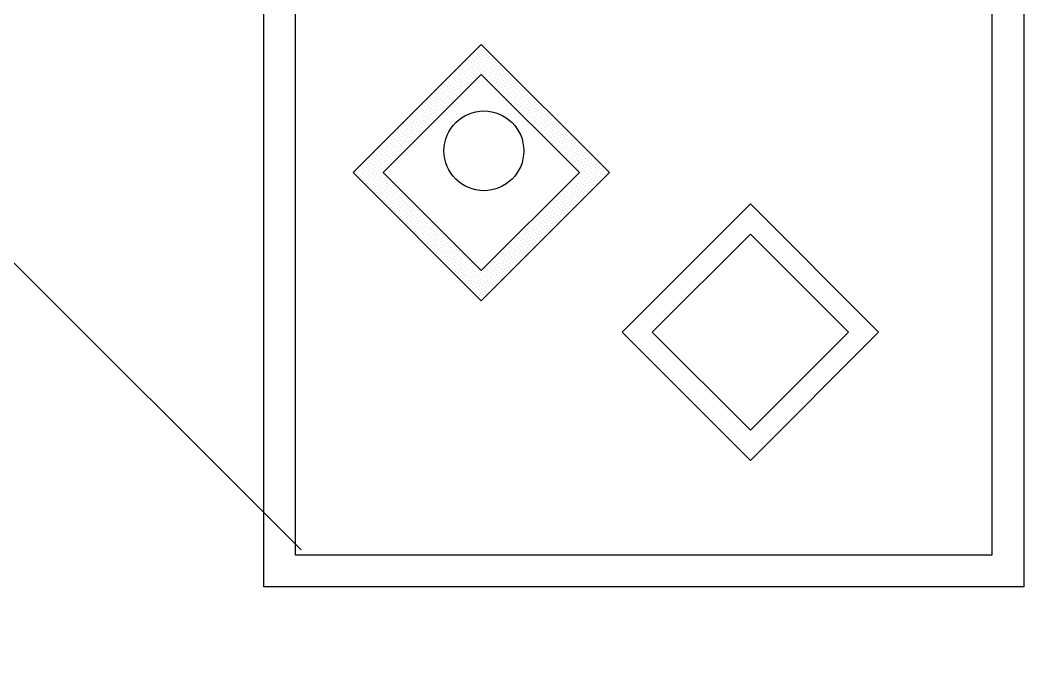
# Model space of a CAD drawing. Extents: x 500 to 638, y 181 to 267.
# Drawn here: x 542.363 to 543.226, y 228.456 to 229.003 of the extents above; entities that cross this region are included whole.
import ezdxf

# ---------------------------------------------------------------- set-up
doc = ezdxf.new("R2010")
doc.units = 0
doc.header["$LTSCALE"] = 7
doc.linetypes.add('HIDDEN2', pattern=[0.1875, 0.125, -0.0625])
doc.layers.add('ACESSÓRIO', color=2, linetype='CONTINUOUS')
doc.layers.add('COBERTURA', color=6, linetype='CONTINUOUS')

msp = doc.modelspace()

# ---------------------------------------------------------------- linework, layer by layer
at = {"layer": 'ACESSÓRIO'}
for p, q in [((542.56905, 228.52354), (542.56905, 229.54874)), ((543.21199, 229.54874), (543.21199, 228.52354)), ((542.59605, 228.55054), (542.59605, 229.52174)), ((543.18499, 229.52174), (543.18499, 228.55054)), ((542.75305, 228.98247), (542.64462, 228.87404)), ((542.86148, 228.87404), (542.75305, 228.98247)), ((542.74353, 228.97205), (542.74353, 228.97205)), ((542.74656, 228.97306), (542.74656, 228.97306)), ((542.74757, 228.97609), (542.74757, 228.97609)), ((542.74959, 228.97407), (542.74959, 228.97407)), ((542.7506, 228.9771), (542.7506, 228.9771)), ((542.75161, 228.98013), (542.75161, 228.98013)), ((542.75161, 228.97205), (542.75161, 228.97205)), ((542.75262, 228.97508), (542.75262, 228.97508)), ((542.75363, 228.97811), (542.75363, 228.97811)), ((542.75464, 228.97306), (542.75464, 228.97306)), ((542.75565, 228.97609), (542.75565, 228.97609)), ((542.75767, 228.97407), (542.75767, 228.97407)), ((542.75969, 228.97205), (542.75969, 228.97205)), ((542.73545, 228.96397), (542.73545, 228.96397)), ((542.73848, 228.96498), (542.73848, 228.96498)), ((542.73949, 228.96801), (542.73949, 228.96801)), ((542.7405, 228.96296), (542.7405, 228.96296)), ((542.74151, 228.96599), (542.74151, 228.96599)), ((542.74252, 228.96902), (542.74252, 228.96902)), ((542.74353, 228.96397), (542.74353, 228.96397)), ((542.74454, 228.967), (542.74454, 228.967)), ((542.74555, 228.97003), (542.74555, 228.97003)), ((542.74656, 228.96498), (542.74656, 228.96498)), ((542.74757, 228.96801), (542.74757, 228.96801)), ((542.74858, 228.97104), (542.74858, 228.97104)), ((542.74858, 228.96296), (542.74858, 228.96296)), ((542.74959, 228.96599), (542.74959, 228.96599)), ((542.7506, 228.96902), (542.7506, 228.96902)), ((542.75161, 228.96397), (542.75161, 228.96397)), ((542.75262, 228.967), (542.75262, 228.967)), ((542.75363, 228.97003), (542.75363, 228.97003)), ((542.75464, 228.96498), (542.75464, 228.96498)), ((542.75565, 228.96801), (542.75565, 228.96801)), ((542.75666, 228.97104), (542.75666, 228.97104)), ((542.75666, 228.96296), (542.75666, 228.96296)), ((542.75767, 228.96599), (542.75767, 228.96599)), ((542.75868, 228.96902), (542.75868, 228.96902)), ((542.75969, 228.96397), (542.75969, 228.96397)), ((542.76071, 228.967), (542.76071, 228.967)), ((542.76172, 228.97003), (542.76172, 228.97003)), ((542.76273, 228.96498), (542.76273, 228.96498)), ((542.76374, 228.96801), (542.76374, 228.96801)), ((542.76475, 228.96296), (542.76475, 228.96296)), ((542.76576, 228.96599), (542.76576, 228.96599)), ((542.76778, 228.96397), (542.76778, 228.96397)), ((542.75305, 228.95702), (542.67008, 228.87404)), ((542.72737, 228.95589), (542.72737, 228.95589)), ((542.7304, 228.9569), (542.7304, 228.9569)), ((542.73141, 228.95993), (542.73141, 228.95993)), ((542.73242, 228.95487), (542.73242, 228.95487)), ((542.73343, 228.95791), (542.73343, 228.95791)), ((542.73444, 228.96094), (542.73444, 228.96094)), ((542.73545, 228.95589), (542.73545, 228.95589)), ((542.73646, 228.95892), (542.73646, 228.95892)), ((542.73747, 228.96195), (542.73747, 228.96195)), ((542.73848, 228.9569), (542.73848, 228.9569)), ((542.73949, 228.95993), (542.73949, 228.95993)), ((542.7405, 228.95487), (542.7405, 228.95487)), ((542.74151, 228.95791), (542.74151, 228.95791)), ((542.74252, 228.96094), (542.74252, 228.96094)), ((542.74353, 228.95589), (542.74353, 228.95589)), ((542.74454, 228.95892), (542.74454, 228.95892)), ((542.74555, 228.96195), (542.74555, 228.96195)), ((542.74656, 228.9569), (542.74656, 228.9569)), ((542.74757, 228.95993), (542.74757, 228.95993)), ((542.74858, 228.95487), (542.74858, 228.95487)), ((542.74959, 228.95791), (542.74959, 228.95791)), ((542.7506, 228.96094), (542.7506, 228.96094)), ((542.75161, 228.95589), (542.75161, 228.95589)), ((542.75262, 228.95892), (542.75262, 228.95892)), ((542.83602, 228.87404), (542.75305, 228.95702)), ((542.75363, 228.96195), (542.75363, 228.96195)), ((542.75464, 228.9569), (542.75464, 228.9569)), ((542.75565, 228.95993), (542.75565, 228.95993)), ((542.75666, 228.95487), (542.75666, 228.95487)), ((542.75767, 228.95791), (542.75767, 228.95791)), ((542.75868, 228.96094), (542.75868, 228.96094)), ((542.75969, 228.95589), (542.75969, 228.95589)), ((542.76071, 228.95892), (542.76071, 228.95892)), ((542.76172, 228.96195), (542.76172, 228.96195)), ((542.76273, 228.9569), (542.76273, 228.9569)), ((542.76374, 228.95993), (542.76374, 228.95993)), ((542.76475, 228.95487), (542.76475, 228.95487)), ((542.76576, 228.95791), (542.76576, 228.95791)), ((542.76677, 228.96094), (542.76677, 228.96094)), ((542.76778, 228.95589), (542.76778, 228.95589)), ((542.76879, 228.95892), (542.76879, 228.95892)), ((542.7698, 228.96195), (542.7698, 228.96195)), ((542.77081, 228.9569), (542.77081, 228.9569)), ((542.77182, 228.95993), (542.77182, 228.95993)), ((542.77283, 228.95487), (542.77283, 228.95487)), ((542.77384, 228.95791), (542.77384, 228.95791)), ((542.77586, 228.95589), (542.77586, 228.95589)), ((542.71928, 228.9478), (542.71928, 228.9478)), ((542.7213, 228.94578), (542.7213, 228.94578)), ((542.72231, 228.94881), (542.72231, 228.94881)), ((542.72332, 228.95184), (542.72332, 228.95184)), ((542.72434, 228.94679), (542.72434, 228.94679)), ((542.72535, 228.94982), (542.72535, 228.94982)), ((542.72636, 228.95285), (542.72636, 228.95285)), ((542.72737, 228.9478), (542.72737, 228.9478)), ((542.72838, 228.95083), (542.72838, 228.95083)), ((542.72939, 228.95386), (542.72939, 228.95386)), ((542.72939, 228.94578), (542.72939, 228.94578)), ((542.7304, 228.94881), (542.7304, 228.94881)), ((542.73141, 228.95184), (542.73141, 228.95184)), ((542.73242, 228.94679), (542.73242, 228.94679)), ((542.73343, 228.94982), (542.73343, 228.94982)), ((542.73444, 228.95285), (542.73444, 228.95285)), ((542.73545, 228.9478), (542.73545, 228.9478)), ((542.73646, 228.95083), (542.73646, 228.95083)), ((542.73747, 228.95386), (542.73747, 228.95386)), ((542.73747, 228.94578), (542.73747, 228.94578)), ((542.73848, 228.94881), (542.73848, 228.94881)), ((542.73949, 228.95184), (542.73949, 228.95184)), ((542.7405, 228.94679), (542.7405, 228.94679)), ((542.74151, 228.94982), (542.74151, 228.94982)), ((542.74252, 228.95285), (542.74252, 228.95285)), ((542.74353, 228.9478), (542.74353, 228.9478)), ((542.74454, 228.95083), (542.74454, 228.95083)), ((542.74555, 228.95386), (542.74555, 228.95386)), ((542.74757, 228.95184), (542.74757, 228.95184)), ((542.75868, 228.95285), (542.75868, 228.95285)), ((542.76071, 228.95083), (542.76071, 228.95083)), ((542.76172, 228.95386), (542.76172, 228.95386)), ((542.76273, 228.94881), (542.76273, 228.94881)), ((542.76374, 228.95184), (542.76374, 228.95184)), ((542.76475, 228.94679), (542.76475, 228.94679)), ((542.76576, 228.94982), (542.76576, 228.94982)), ((542.76677, 228.95285), (542.76677, 228.95285)), ((542.76778, 228.9478), (542.76778, 228.9478)), ((542.76879, 228.95083), (542.76879, 228.95083)), ((542.7698, 228.95386), (542.7698, 228.95386)), ((542.7698, 228.94578), (542.7698, 228.94578)), ((542.77081, 228.94881), (542.77081, 228.94881)), ((542.77182, 228.95184), (542.77182, 228.95184)), ((542.77283, 228.94679), (542.77283, 228.94679)), ((542.77384, 228.94982), (542.77384, 228.94982)), ((542.77485, 228.95285), (542.77485, 228.95285)), ((542.77586, 228.9478), (542.77586, 228.9478)), ((542.77687, 228.95083), (542.77687, 228.95083)), ((542.77788, 228.95386), (542.77788, 228.95386)), ((542.77788, 228.94578), (542.77788, 228.94578)), ((542.77889, 228.94881), (542.77889, 228.94881)), ((542.7799, 228.95184), (542.7799, 228.95184)), ((542.78091, 228.94679), (542.78091, 228.94679)), ((542.78192, 228.94982), (542.78192, 228.94982)), ((542.78394, 228.9478), (542.78394, 228.9478)), ((542.78596, 228.94578), (542.78596, 228.94578)), ((542.7112, 228.93972), (542.7112, 228.93972)), ((542.71322, 228.9377), (542.71322, 228.9377)), ((542.71423, 228.94073), (542.71423, 228.94073)), ((542.71524, 228.94376), (542.71524, 228.94376)), ((542.71625, 228.93871), (542.71625, 228.93871)), ((542.71726, 228.94174), (542.71726, 228.94174)), ((542.71827, 228.94477), (542.71827, 228.94477)), ((542.71928, 228.93972), (542.71928, 228.93972)), ((542.72029, 228.94275), (542.72029, 228.94275)), ((542.7213, 228.9377), (542.7213, 228.9377)), ((542.72231, 228.94073), (542.72231, 228.94073)), ((542.72332, 228.94376), (542.72332, 228.94376)), ((542.72434, 228.93871), (542.72434, 228.93871)), ((542.72535, 228.94174), (542.72535, 228.94174)), ((542.72636, 228.94477), (542.72636, 228.94477)), ((542.72737, 228.93972), (542.72737, 228.93972)), ((542.72838, 228.94275), (542.72838, 228.94275)), ((542.72939, 228.9377), (542.72939, 228.9377)), ((542.7304, 228.94073), (542.7304, 228.94073)), ((542.73141, 228.94376), (542.73141, 228.94376)), ((542.73242, 228.93871), (542.73242, 228.93871)), ((542.73343, 228.94174), (542.73343, 228.94174)), ((542.73444, 228.94477), (542.73444, 228.94477)), ((542.73545, 228.93972), (542.73545, 228.93972)), ((542.73646, 228.94275), (542.73646, 228.94275)), ((542.73949, 228.94376), (542.73949, 228.94376)), ((542.76677, 228.94477), (542.76677, 228.94477)), ((542.76879, 228.94275), (542.76879, 228.94275)), ((542.77081, 228.94073), (542.77081, 228.94073)), ((542.77182, 228.94376), (542.77182, 228.94376)), ((542.77283, 228.93871), (542.77283, 228.93871)), ((542.77384, 228.94174), (542.77384, 228.94174)), ((542.77485, 228.94477), (542.77485, 228.94477)), ((542.77586, 228.93972), (542.77586, 228.93972)), ((542.77687, 228.94275), (542.77687, 228.94275)), ((542.77788, 228.9377), (542.77788, 228.9377)), ((542.77889, 228.94073), (542.77889, 228.94073)), ((542.7799, 228.94376), (542.7799, 228.94376)), ((542.78091, 228.93871), (542.78091, 228.93871)), ((542.78192, 228.94174), (542.78192, 228.94174)), ((542.78293, 228.94477), (542.78293, 228.94477)), ((542.78394, 228.93972), (542.78394, 228.93972)), ((542.78495, 228.94275), (542.78495, 228.94275)), ((542.78596, 228.9377), (542.78596, 228.9377)), ((542.78697, 228.94073), (542.78697, 228.94073)), ((542.78798, 228.94376), (542.78798, 228.94376)), ((542.78899, 228.93871), (542.78899, 228.93871)), ((542.79, 228.94174), (542.79, 228.94174)), ((542.79202, 228.93972), (542.79202, 228.93972)), ((542.79404, 228.9377), (542.79404, 228.9377)), ((542.70211, 228.92861), (542.70211, 228.92861)), ((542.70312, 228.93164), (542.70312, 228.93164)), ((542.70514, 228.92962), (542.70514, 228.92962)), ((542.70615, 228.93265), (542.70615, 228.93265)), ((542.70716, 228.93568), (542.70716, 228.93568)), ((542.70817, 228.93063), (542.70817, 228.93063)), ((542.70918, 228.93366), (542.70918, 228.93366)), ((542.71019, 228.93669), (542.71019, 228.93669)), ((542.71019, 228.92861), (542.71019, 228.92861)), ((542.7112, 228.93164), (542.7112, 228.93164)), ((542.71221, 228.93467), (542.71221, 228.93467)), ((542.71322, 228.92962), (542.71322, 228.92962)), ((542.71423, 228.93265), (542.71423, 228.93265)), ((542.71524, 228.93568), (542.71524, 228.93568)), ((542.71625, 228.93063), (542.71625, 228.93063)), ((542.71726, 228.93366), (542.71726, 228.93366)), ((542.71827, 228.93669), (542.71827, 228.93669)), ((542.71827, 228.92861), (542.71827, 228.92861)), ((542.71928, 228.93164), (542.71928, 228.93164)), ((542.72029, 228.93467), (542.72029, 228.93467)), ((542.7213, 228.92962), (542.7213, 228.92962)), ((542.72231, 228.93265), (542.72231, 228.93265)), ((542.72332, 228.93568), (542.72332, 228.93568)), ((542.72434, 228.93063), (542.72434, 228.93063)), ((542.72535, 228.93366), (542.72535, 228.93366)), ((542.72636, 228.93669), (542.72636, 228.93669)), ((542.72737, 228.93164), (542.72737, 228.93164)), ((542.72838, 228.93467), (542.72838, 228.93467)), ((542.73141, 228.93568), (542.73141, 228.93568)), ((542.77485, 228.93669), (542.77485, 228.93669)), ((542.77687, 228.93467), (542.77687, 228.93467)), ((542.77889, 228.93265), (542.77889, 228.93265)), ((542.7799, 228.93568), (542.7799, 228.93568)), ((542.78091, 228.93063), (542.78091, 228.93063)), ((542.78192, 228.93366), (542.78192, 228.93366)), ((542.78293, 228.93669), (542.78293, 228.93669)), ((542.78293, 228.92861), (542.78293, 228.92861)), ((542.78394, 228.93164), (542.78394, 228.93164)), ((542.78495, 228.93467), (542.78495, 228.93467)), ((542.78596, 228.92962), (542.78596, 228.92962)), ((542.78697, 228.93265), (542.78697, 228.93265)), ((542.78798, 228.93568), (542.78798, 228.93568)), ((542.78899, 228.93063), (542.78899, 228.93063)), ((542.79, 228.93366), (542.79, 228.93366)), ((542.79101, 228.93669), (542.79101, 228.93669)), ((542.79101, 228.92861), (542.79101, 228.92861)), ((542.79202, 228.93164), (542.79202, 228.93164)), ((542.79303, 228.93467), (542.79303, 228.93467)), ((542.79404, 228.92962), (542.79404, 228.92962)), ((542.79505, 228.93265), (542.79505, 228.93265)), ((542.79606, 228.93568), (542.79606, 228.93568)), ((542.79708, 228.93063), (542.79708, 228.93063)), ((542.79809, 228.93366), (542.79809, 228.93366)), ((542.7991, 228.92861), (542.7991, 228.92861)), ((542.80011, 228.93164), (542.80011, 228.93164)), ((542.80213, 228.92962), (542.80213, 228.92962)), ((542.69403, 228.92053), (542.69403, 228.92053)), ((542.69504, 228.92356), (542.69504, 228.92356)), ((542.69706, 228.92154), (542.69706, 228.92154)), ((542.69807, 228.92457), (542.69807, 228.92457)), ((542.69908, 228.9276), (542.69908, 228.9276)), ((542.70009, 228.92255), (542.70009, 228.92255)), ((542.7011, 228.92558), (542.7011, 228.92558)), ((542.70211, 228.92053), (542.70211, 228.92053)), ((542.70312, 228.92356), (542.70312, 228.92356)), ((542.70413, 228.92659), (542.70413, 228.92659)), ((542.70514, 228.92154), (542.70514, 228.92154)), ((542.70615, 228.92457), (542.70615, 228.92457)), ((542.70716, 228.9276), (542.70716, 228.9276)), ((542.70817, 228.92255), (542.70817, 228.92255)), ((542.70918, 228.92558), (542.70918, 228.92558)), ((542.71019, 228.92053), (542.71019, 228.92053)), ((542.7112, 228.92356), (542.7112, 228.92356)), ((542.71221, 228.92659), (542.71221, 228.92659)), ((542.71322, 228.92154), (542.71322, 228.92154)), ((542.71423, 228.92457), (542.71423, 228.92457)), ((542.71524, 228.9276), (542.71524, 228.9276)), ((542.71625, 228.92255), (542.71625, 228.92255)), ((542.71726, 228.92558), (542.71726, 228.92558)), ((542.71928, 228.92356), (542.71928, 228.92356)), ((542.72029, 228.92659), (542.72029, 228.92659)), ((542.72332, 228.9276), (542.72332, 228.9276)), ((542.78495, 228.92659), (542.78495, 228.92659)), ((542.78697, 228.92457), (542.78697, 228.92457)), ((542.78798, 228.9276), (542.78798, 228.9276)), ((542.78899, 228.92255), (542.78899, 228.92255)), ((542.79, 228.92558), (542.79, 228.92558)), ((542.79101, 228.92053), (542.79101, 228.92053)), ((542.79202, 228.92356), (542.79202, 228.92356)), ((542.79303, 228.92659), (542.79303, 228.92659)), ((542.79404, 228.92154), (542.79404, 228.92154)), ((542.79505, 228.92457), (542.79505, 228.92457)), ((542.79606, 228.9276), (542.79606, 228.9276)), ((542.79708, 228.92255), (542.79708, 228.92255)), ((542.79809, 228.92558), (542.79809, 228.92558)), ((542.7991, 228.92053), (542.7991, 228.92053)), ((542.80011, 228.92356), (542.80011, 228.92356)), ((542.80112, 228.92659), (542.80112, 228.92659)), ((542.80213, 228.92154), (542.80213, 228.92154)), ((542.80314, 228.92457), (542.80314, 228.92457)), ((542.80415, 228.9276), (542.80415, 228.9276)), ((542.80516, 228.92255), (542.80516, 228.92255)), ((542.80617, 228.92558), (542.80617, 228.92558)), ((542.80718, 228.92053), (542.80718, 228.92053)), ((542.80819, 228.92356), (542.80819, 228.92356)), ((542.81021, 228.92154), (542.81021, 228.92154)), ((542.68291, 228.91143), (542.68291, 228.91143)), ((542.68594, 228.91244), (542.68594, 228.91244)), ((542.68695, 228.91547), (542.68695, 228.91547)), ((542.68898, 228.91345), (542.68898, 228.91345)), ((542.68999, 228.91648), (542.68999, 228.91648)), ((542.691, 228.91952), (542.691, 228.91952)), ((542.691, 228.91143), (542.691, 228.91143)), ((542.69201, 228.91446), (542.69201, 228.91446)), ((542.69302, 228.91749), (542.69302, 228.91749)), ((542.69403, 228.91244), (542.69403, 228.91244)), ((542.69504, 228.91547), (542.69504, 228.91547)), ((542.69605, 228.9185), (542.69605, 228.9185)), ((542.69706, 228.91345), (542.69706, 228.91345)), ((542.69807, 228.91648), (542.69807, 228.91648)), ((542.69908, 228.91952), (542.69908, 228.91952)), ((542.69908, 228.91143), (542.69908, 228.91143)), ((542.70009, 228.91446), (542.70009, 228.91446)), ((542.7011, 228.91749), (542.7011, 228.91749)), ((542.70211, 228.91244), (542.70211, 228.91244)), ((542.70312, 228.91547), (542.70312, 228.91547)), ((542.70413, 228.9185), (542.70413, 228.9185)), ((542.70514, 228.91345), (542.70514, 228.91345)), ((542.70615, 228.91648), (542.70615, 228.91648)), ((542.70716, 228.91952), (542.70716, 228.91952)), ((542.70716, 228.91143), (542.70716, 228.91143)), ((542.70817, 228.91446), (542.70817, 228.91446)), ((542.70918, 228.91749), (542.70918, 228.91749)), ((542.7112, 228.91547), (542.7112, 228.91547)), ((542.71221, 228.9185), (542.71221, 228.9185)), ((542.71524, 228.91952), (542.71524, 228.91952)), ((542.79303, 228.9185), (542.79303, 228.9185)), ((542.79505, 228.91648), (542.79505, 228.91648)), ((542.79606, 228.91952), (542.79606, 228.91952)), ((542.79708, 228.91446), (542.79708, 228.91446)), ((542.79809, 228.91749), (542.79809, 228.91749)), ((542.7991, 228.91244), (542.7991, 228.91244)), ((542.80011, 228.91547), (542.80011, 228.91547)), ((542.80112, 228.9185), (542.80112, 228.9185)), ((542.80213, 228.91345), (542.80213, 228.91345)), ((542.80314, 228.91648), (542.80314, 228.91648)), ((542.80415, 228.91952), (542.80415, 228.91952)), ((542.80415, 228.91143), (542.80415, 228.91143)), ((542.80516, 228.91446), (542.80516, 228.91446)), ((542.80617, 228.91749), (542.80617, 228.91749)), ((542.80718, 228.91244), (542.80718, 228.91244)), ((542.80819, 228.91547), (542.80819, 228.91547)), ((542.8092, 228.9185), (542.8092, 228.9185)), ((542.81021, 228.91345), (542.81021, 228.91345)), ((542.81122, 228.91648), (542.81122, 228.91648)), ((542.81223, 228.91952), (542.81223, 228.91952)), ((542.81223, 228.91143), (542.81223, 228.91143)), ((542.81324, 228.91446), (542.81324, 228.91446)), ((542.81425, 228.91749), (542.81425, 228.91749)), ((542.81526, 228.91244), (542.81526, 228.91244)), ((542.81627, 228.91547), (542.81627, 228.91547)), ((542.81829, 228.91345), (542.81829, 228.91345)), ((542.82031, 228.91143), (542.82031, 228.91143)), ((542.67483, 228.90335), (542.67483, 228.90335)), ((542.67786, 228.90436), (542.67786, 228.90436)), ((542.67887, 228.90739), (542.67887, 228.90739)), ((542.68089, 228.90537), (542.68089, 228.90537)), ((542.6819, 228.9084), (542.6819, 228.9084)), ((542.68291, 228.90335), (542.68291, 228.90335)), ((542.68392, 228.90638), (542.68392, 228.90638)), ((542.68493, 228.90941), (542.68493, 228.90941)), ((542.68594, 228.90436), (542.68594, 228.90436)), ((542.68695, 228.90739), (542.68695, 228.90739)), ((542.68797, 228.91042), (542.68797, 228.91042)), ((542.68898, 228.90537), (542.68898, 228.90537)), ((542.68999, 228.9084), (542.68999, 228.9084)), ((542.691, 228.90335), (542.691, 228.90335)), ((542.69201, 228.90638), (542.69201, 228.90638)), ((542.69302, 228.90941), (542.69302, 228.90941)), ((542.69403, 228.90436), (542.69403, 228.90436)), ((542.69504, 228.90739), (542.69504, 228.90739)), ((542.69605, 228.91042), (542.69605, 228.91042)), ((542.69706, 228.90537), (542.69706, 228.90537)), ((542.69807, 228.9084), (542.69807, 228.9084)), ((542.69908, 228.90335), (542.69908, 228.90335)), ((542.70009, 228.90638), (542.70009, 228.90638)), ((542.7011, 228.90941), (542.7011, 228.90941)), ((542.70312, 228.90739), (542.70312, 228.90739)), ((542.70413, 228.91042), (542.70413, 228.91042)), ((542.80112, 228.91042), (542.80112, 228.91042)), ((542.80314, 228.9084), (542.80314, 228.9084)), ((542.80516, 228.90638), (542.80516, 228.90638)), ((542.80617, 228.90941), (542.80617, 228.90941)), ((542.80718, 228.90436), (542.80718, 228.90436)), ((542.80819, 228.90739), (542.80819, 228.90739)), ((542.8092, 228.91042), (542.8092, 228.91042)), ((542.81021, 228.90537), (542.81021, 228.90537)), ((542.81122, 228.9084), (542.81122, 228.9084)), ((542.81223, 228.90335), (542.81223, 228.90335)), ((542.81324, 228.90638), (542.81324, 228.90638)), ((542.81425, 228.90941), (542.81425, 228.90941)), ((542.81526, 228.90436), (542.81526, 228.90436)), ((542.81627, 228.90739), (542.81627, 228.90739)), ((542.81728, 228.91042), (542.81728, 228.91042)), ((542.81829, 228.90537), (542.81829, 228.90537)), ((542.8193, 228.9084), (542.8193, 228.9084)), ((542.82031, 228.90335), (542.82031, 228.90335)), ((542.82132, 228.90638), (542.82132, 228.90638)), ((542.82233, 228.90941), (542.82233, 228.90941)), ((542.82334, 228.90436), (542.82334, 228.90436)), ((542.82435, 228.90739), (542.82435, 228.90739)), ((542.82637, 228.90537), (542.82637, 228.90537)), ((542.82839, 228.90335), (542.82839, 228.90335)), ((542.66675, 228.89527), (542.66675, 228.89527)), ((542.66978, 228.89628), (542.66978, 228.89628)), ((542.67079, 228.89931), (542.67079, 228.89931)), ((542.6718, 228.89426), (542.6718, 228.89426)), ((542.67281, 228.89729), (542.67281, 228.89729)), ((542.67382, 228.90032), (542.67382, 228.90032)), ((542.67483, 228.89527), (542.67483, 228.89527)), ((542.67584, 228.8983), (542.67584, 228.8983)), ((542.67685, 228.90133), (542.67685, 228.90133)), ((542.67786, 228.89628), (542.67786, 228.89628)), ((542.67887, 228.89931), (542.67887, 228.89931)), ((542.67988, 228.90234), (542.67988, 228.90234)), ((542.67988, 228.89426), (542.67988, 228.89426)), ((542.68089, 228.89729), (542.68089, 228.89729)), ((542.6819, 228.90032), (542.6819, 228.90032)), ((542.68291, 228.89527), (542.68291, 228.89527)), ((542.68392, 228.8983), (542.68392, 228.8983)), ((542.68493, 228.90133), (542.68493, 228.90133)), ((542.68594, 228.89628), (542.68594, 228.89628)), ((542.68695, 228.89931), (542.68695, 228.89931)), ((542.68797, 228.90234), (542.68797, 228.90234)), ((542.68797, 228.89426), (542.68797, 228.89426)), ((542.68898, 228.89729), (542.68898, 228.89729)), ((542.68999, 228.90032), (542.68999, 228.90032)), ((542.691, 228.89527), (542.691, 228.89527)), ((542.69201, 228.8983), (542.69201, 228.8983)), ((542.69302, 228.90133), (542.69302, 228.90133)), ((542.69504, 228.89931), (542.69504, 228.89931)), ((542.69605, 228.90234), (542.69605, 228.90234)), ((542.8092, 228.90234), (542.8092, 228.90234)), ((542.81122, 228.90032), (542.81122, 228.90032)), ((542.81324, 228.8983), (542.81324, 228.8983)), ((542.81425, 228.90133), (542.81425, 228.90133)), ((542.81526, 228.89628), (542.81526, 228.89628)), ((542.81627, 228.89931), (542.81627, 228.89931)), ((542.81728, 228.90234), (542.81728, 228.90234)), ((542.81728, 228.89426), (542.81728, 228.89426)), ((542.81829, 228.89729), (542.81829, 228.89729)), ((542.8193, 228.90032), (542.8193, 228.90032)), ((542.82031, 228.89527), (542.82031, 228.89527)), ((542.82132, 228.8983), (542.82132, 228.8983)), ((542.82233, 228.90133), (542.82233, 228.90133)), ((542.82334, 228.89628), (542.82334, 228.89628)), ((542.82435, 228.89931), (542.82435, 228.89931)), ((542.82536, 228.90234), (542.82536, 228.90234)), ((542.82536, 228.89426), (542.82536, 228.89426)), ((542.82637, 228.89729), (542.82637, 228.89729)), ((542.82738, 228.90032), (542.82738, 228.90032)), ((542.82839, 228.89527), (542.82839, 228.89527)), ((542.8294, 228.8983), (542.8294, 228.8983)), ((542.83041, 228.90133), (542.83041, 228.90133)), ((542.83142, 228.89628), (542.83142, 228.89628)), ((542.83243, 228.89931), (542.83243, 228.89931)), ((542.83345, 228.89426), (542.83345, 228.89426)), ((542.83446, 228.89729), (542.83446, 228.89729)), ((542.83648, 228.89527), (542.83648, 228.89527)), ((542.65867, 228.88719), (542.65867, 228.88719)), ((542.6617, 228.8882), (542.6617, 228.8882)), ((542.66271, 228.89123), (542.66271, 228.89123)), ((542.66372, 228.88618), (542.66372, 228.88618)), ((542.66473, 228.88921), (542.66473, 228.88921)), ((542.66574, 228.89224), (542.66574, 228.89224)), ((542.66675, 228.88719), (542.66675, 228.88719)), ((542.66776, 228.89022), (542.66776, 228.89022)), ((542.66877, 228.89325), (542.66877, 228.89325)), ((542.66978, 228.8882), (542.66978, 228.8882)), ((542.67079, 228.89123), (542.67079, 228.89123)), ((542.6718, 228.88618), (542.6718, 228.88618)), ((542.67281, 228.88921), (542.67281, 228.88921)), ((542.67382, 228.89224), (542.67382, 228.89224)), ((542.67483, 228.88719), (542.67483, 228.88719)), ((542.67584, 228.89022), (542.67584, 228.89022)), ((542.67685, 228.89325), (542.67685, 228.89325)), ((542.67786, 228.8882), (542.67786, 228.8882)), ((542.67887, 228.89123), (542.67887, 228.89123)), ((542.67988, 228.88618), (542.67988, 228.88618)), ((542.68089, 228.88921), (542.68089, 228.88921)), ((542.6819, 228.89224), (542.6819, 228.89224)), ((542.68291, 228.88719), (542.68291, 228.88719)), ((542.68392, 228.89022), (542.68392, 228.89022)), ((542.68493, 228.89325), (542.68493, 228.89325)), ((542.68695, 228.89123), (542.68695, 228.89123)), ((542.8193, 228.89224), (542.8193, 228.89224)), ((542.82132, 228.89022), (542.82132, 228.89022)), ((542.82233, 228.89325), (542.82233, 228.89325)), ((542.82334, 228.8882), (542.82334, 228.8882)), ((542.82435, 228.89123), (542.82435, 228.89123)), ((542.82536, 228.88618), (542.82536, 228.88618)), ((542.82637, 228.88921), (542.82637, 228.88921)), ((542.82738, 228.89224), (542.82738, 228.89224)), ((542.82839, 228.88719), (542.82839, 228.88719)), ((542.8294, 228.89022), (542.8294, 228.89022)), ((542.83041, 228.89325), (542.83041, 228.89325)), ((542.83142, 228.8882), (542.83142, 228.8882)), ((542.83243, 228.89123), (542.83243, 228.89123)), ((542.83345, 228.88618), (542.83345, 228.88618)), ((542.83446, 228.88921), (542.83446, 228.88921)), ((542.83547, 228.89224), (542.83547, 228.89224)), ((542.83648, 228.88719), (542.83648, 228.88719)), ((542.83749, 228.89022), (542.83749, 228.89022)), ((542.8385, 228.89325), (542.8385, 228.89325)), ((542.83951, 228.8882), (542.83951, 228.8882)), ((542.84052, 228.89123), (542.84052, 228.89123)), ((542.84153, 228.88618), (542.84153, 228.88618)), ((542.84254, 228.88921), (542.84254, 228.88921)), ((542.84456, 228.88719), (542.84456, 228.88719)), ((542.65058, 228.8791), (542.65058, 228.8791)), ((542.65261, 228.87708), (542.65261, 228.87708)), ((542.65362, 228.88011), (542.65362, 228.88011)), ((542.65463, 228.88315), (542.65463, 228.88315)), ((542.65564, 228.87809), (542.65564, 228.87809)), ((542.65665, 228.88112), (542.65665, 228.88112)), ((542.65766, 228.88416), (542.65766, 228.88416)), ((542.65867, 228.8791), (542.65867, 228.8791)), ((542.65968, 228.88213), (542.65968, 228.88213)), ((542.66069, 228.88517), (542.66069, 228.88517)), ((542.66069, 228.87708), (542.66069, 228.87708)), ((542.6617, 228.88011), (542.6617, 228.88011)), ((542.66271, 228.88315), (542.66271, 228.88315)), ((542.66372, 228.87809), (542.66372, 228.87809)), ((542.66473, 228.88112), (542.66473, 228.88112)), ((542.66574, 228.88416), (542.66574, 228.88416)), ((542.66675, 228.8791), (542.66675, 228.8791)), ((542.66776, 228.88213), (542.66776, 228.88213)), ((542.66877, 228.88517), (542.66877, 228.88517)), ((542.66877, 228.87708), (542.66877, 228.87708)), ((542.66978, 228.88011), (542.66978, 228.88011)), ((542.67079, 228.88315), (542.67079, 228.88315)), ((542.6718, 228.87809), (542.6718, 228.87809)), ((542.67281, 228.88112), (542.67281, 228.88112)), ((542.67382, 228.88416), (542.67382, 228.88416)), ((542.67483, 228.8791), (542.67483, 228.8791)), ((542.67584, 228.88213), (542.67584, 228.88213)), ((542.67685, 228.88517), (542.67685, 228.88517)), ((542.67887, 228.88315), (542.67887, 228.88315)), ((542.82738, 228.88416), (542.82738, 228.88416)), ((542.8294, 228.88213), (542.8294, 228.88213)), ((542.83041, 228.88517), (542.83041, 228.88517)), ((542.83142, 228.88011), (542.83142, 228.88011)), ((542.83243, 228.88315), (542.83243, 228.88315)), ((542.83345, 228.87809), (542.83345, 228.87809)), ((542.83446, 228.88112), (542.83446, 228.88112)), ((542.83547, 228.88416), (542.83547, 228.88416)), ((542.83648, 228.8791), (542.83648, 228.8791)), ((542.83749, 228.88213), (542.83749, 228.88213)), ((542.8385, 228.88517), (542.8385, 228.88517)), ((542.8385, 228.87708), (542.8385, 228.87708)), ((542.83951, 228.88011), (542.83951, 228.88011)), ((542.84052, 228.88315), (542.84052, 228.88315)), ((542.84153, 228.87809), (542.84153, 228.87809)), ((542.84254, 228.88112), (542.84254, 228.88112)), ((542.84355, 228.88416), (542.84355, 228.88416)), ((542.84456, 228.8791), (542.84456, 228.8791)), ((542.84557, 228.88213), (542.84557, 228.88213)), ((542.84658, 228.88517), (542.84658, 228.88517)), ((542.84658, 228.87708), (542.84658, 228.87708)), ((542.84759, 228.88011), (542.84759, 228.88011)), ((542.8486, 228.88315), (542.8486, 228.88315)), ((542.84961, 228.87809), (542.84961, 228.87809)), ((542.85062, 228.88112), (542.85062, 228.88112)), ((542.85264, 228.8791), (542.85264, 228.8791)), ((542.85466, 228.87708), (542.85466, 228.87708)), ((542.64462, 228.87404), (542.75305, 228.76562)), ((542.64654, 228.87506), (542.64654, 228.87506)), ((542.64856, 228.87304), (542.64856, 228.87304)), ((542.64957, 228.87607), (542.64957, 228.87607)), ((542.65058, 228.87102), (542.65058, 228.87102)), ((542.6516, 228.87405), (542.6516, 228.87405)), ((542.65261, 228.869), (542.65261, 228.869)), ((542.65362, 228.87203), (542.65362, 228.87203)), ((542.65463, 228.87506), (542.65463, 228.87506)), ((542.65564, 228.87001), (542.65564, 228.87001)), ((542.65665, 228.87304), (542.65665, 228.87304)), ((542.65766, 228.87607), (542.65766, 228.87607)), ((542.65867, 228.87102), (542.65867, 228.87102)), ((542.65968, 228.87405), (542.65968, 228.87405)), ((542.66069, 228.869), (542.66069, 228.869)), ((542.6617, 228.87203), (542.6617, 228.87203)), ((542.66271, 228.87506), (542.66271, 228.87506)), ((542.66372, 228.87001), (542.66372, 228.87001)), ((542.66473, 228.87304), (542.66473, 228.87304)), ((542.66574, 228.87607), (542.66574, 228.87607)), ((542.66675, 228.87102), (542.66675, 228.87102)), ((542.66776, 228.87405), (542.66776, 228.87405)), ((542.66877, 228.869), (542.66877, 228.869)), ((542.66978, 228.87203), (542.66978, 228.87203)), ((542.67008, 228.87404), (542.75305, 228.79107)), ((542.67079, 228.87506), (542.67079, 228.87506)), ((542.6718, 228.87001), (542.6718, 228.87001)), ((542.75305, 228.76562), (542.86148, 228.87404)), ((542.75305, 228.79107), (542.83602, 228.87404)), ((542.83345, 228.87001), (542.83345, 228.87001)), ((542.83547, 228.87607), (542.83547, 228.87607)), ((542.83648, 228.87102), (542.83648, 228.87102)), ((542.83749, 228.87405), (542.83749, 228.87405)), ((542.8385, 228.869), (542.8385, 228.869)), ((542.83951, 228.87203), (542.83951, 228.87203)), ((542.84052, 228.87506), (542.84052, 228.87506)), ((542.84153, 228.87001), (542.84153, 228.87001)), ((542.84254, 228.87304), (542.84254, 228.87304)), ((542.84355, 228.87607), (542.84355, 228.87607)), ((542.84456, 228.87102), (542.84456, 228.87102)), ((542.84557, 228.87405), (542.84557, 228.87405)), ((542.84658, 228.869), (542.84658, 228.869)), ((542.84759, 228.87203), (542.84759, 228.87203)), ((542.8486, 228.87506), (542.8486, 228.87506)), ((542.84961, 228.87001), (542.84961, 228.87001)), ((542.85062, 228.87304), (542.85062, 228.87304)), ((542.85163, 228.87607), (542.85163, 228.87607)), ((542.85264, 228.87102), (542.85264, 228.87102)), ((542.85365, 228.87405), (542.85365, 228.87405)), ((542.85466, 228.869), (542.85466, 228.869)), ((542.85567, 228.87203), (542.85567, 228.87203)), ((542.85668, 228.87506), (542.85668, 228.87506)), ((542.8587, 228.87304), (542.8587, 228.87304)), ((542.65463, 228.86698), (542.65463, 228.86698)), ((542.65665, 228.86496), (542.65665, 228.86496)), ((542.65766, 228.86799), (542.65766, 228.86799)), ((542.65867, 228.86294), (542.65867, 228.86294)), ((542.65968, 228.86597), (542.65968, 228.86597)), ((542.66069, 228.86092), (542.66069, 228.86092)), ((542.6617, 228.86395), (542.6617, 228.86395)), ((542.66271, 228.86698), (542.66271, 228.86698)), ((542.66372, 228.86193), (542.66372, 228.86193)), ((542.66473, 228.86496), (542.66473, 228.86496)), ((542.66574, 228.86799), (542.66574, 228.86799)), ((542.66574, 228.85991), (542.66574, 228.85991)), ((542.66675, 228.86294), (542.66675, 228.86294)), ((542.66776, 228.86597), (542.66776, 228.86597)), ((542.66877, 228.86092), (542.66877, 228.86092)), ((542.66978, 228.86395), (542.66978, 228.86395)), ((542.67079, 228.86698), (542.67079, 228.86698)), ((542.6718, 228.86193), (542.6718, 228.86193)), ((542.67281, 228.86496), (542.67281, 228.86496)), ((542.67382, 228.86799), (542.67382, 228.86799)), ((542.67382, 228.85991), (542.67382, 228.85991)), ((542.67483, 228.86294), (542.67483, 228.86294)), ((542.67584, 228.86597), (542.67584, 228.86597)), ((542.67685, 228.86092), (542.67685, 228.86092)), ((542.67786, 228.86395), (542.67786, 228.86395)), ((542.67988, 228.86193), (542.67988, 228.86193)), ((542.6819, 228.85991), (542.6819, 228.85991)), ((542.82536, 228.86193), (542.82536, 228.86193)), ((542.82738, 228.85991), (542.82738, 228.85991)), ((542.82839, 228.86294), (542.82839, 228.86294)), ((542.8294, 228.86597), (542.8294, 228.86597)), ((542.83041, 228.86092), (542.83041, 228.86092)), ((542.83142, 228.86395), (542.83142, 228.86395)), ((542.83243, 228.86698), (542.83243, 228.86698)), ((542.83345, 228.86193), (542.83345, 228.86193)), ((542.83446, 228.86496), (542.83446, 228.86496)), ((542.83547, 228.86799), (542.83547, 228.86799)), ((542.83547, 228.85991), (542.83547, 228.85991)), ((542.83648, 228.86294), (542.83648, 228.86294)), ((542.83749, 228.86597), (542.83749, 228.86597)), ((542.8385, 228.86092), (542.8385, 228.86092)), ((542.83951, 228.86395), (542.83951, 228.86395)), ((542.84052, 228.86698), (542.84052, 228.86698)), ((542.84153, 228.86193), (542.84153, 228.86193)), ((542.84254, 228.86496), (542.84254, 228.86496)), ((542.84355, 228.86799), (542.84355, 228.86799)), ((542.84355, 228.85991), (542.84355, 228.85991)), ((542.84456, 228.86294), (542.84456, 228.86294)), ((542.84557, 228.86597), (542.84557, 228.86597)), ((542.84658, 228.86092), (542.84658, 228.86092)), ((542.84759, 228.86395), (542.84759, 228.86395)), ((542.8486, 228.86698), (542.8486, 228.86698)), ((542.85062, 228.86496), (542.85062, 228.86496)), ((542.85163, 228.86799), (542.85163, 228.86799)), ((542.66271, 228.8589), (542.66271, 228.8589)), ((542.66473, 228.85688), (542.66473, 228.85688)), ((542.66675, 228.85486), (542.66675, 228.85486)), ((542.66776, 228.85789), (542.66776, 228.85789)), ((542.66877, 228.85284), (542.66877, 228.85284)), ((542.66978, 228.85587), (542.66978, 228.85587)), ((542.67079, 228.8589), (542.67079, 228.8589)), ((542.67079, 228.85082), (542.67079, 228.85082)), ((542.6718, 228.85385), (542.6718, 228.85385)), ((542.67281, 228.85688), (542.67281, 228.85688)), ((542.67382, 228.85183), (542.67382, 228.85183)), ((542.67483, 228.85486), (542.67483, 228.85486)), ((542.67584, 228.85789), (542.67584, 228.85789)), ((542.67685, 228.85284), (542.67685, 228.85284)), ((542.67786, 228.85587), (542.67786, 228.85587)), ((542.67887, 228.8589), (542.67887, 228.8589)), ((542.67887, 228.85082), (542.67887, 228.85082)), ((542.67988, 228.85385), (542.67988, 228.85385)), ((542.68089, 228.85688), (542.68089, 228.85688)), ((542.6819, 228.85183), (542.6819, 228.85183)), ((542.68291, 228.85486), (542.68291, 228.85486)), ((542.68392, 228.85789), (542.68392, 228.85789)), ((542.68493, 228.85284), (542.68493, 228.85284)), ((542.68594, 228.85587), (542.68594, 228.85587)), ((542.68695, 228.85082), (542.68695, 228.85082)), ((542.68797, 228.85385), (542.68797, 228.85385)), ((542.68999, 228.85183), (542.68999, 228.85183)), ((542.81627, 228.85082), (542.81627, 228.85082)), ((542.81728, 228.85385), (542.81728, 228.85385)), ((542.8193, 228.85183), (542.8193, 228.85183)), ((542.82031, 228.85486), (542.82031, 228.85486)), ((542.82132, 228.85789), (542.82132, 228.85789)), ((542.82233, 228.85284), (542.82233, 228.85284)), ((542.82334, 228.85587), (542.82334, 228.85587)), ((542.82435, 228.8589), (542.82435, 228.8589)), ((542.82435, 228.85082), (542.82435, 228.85082)), ((542.82536, 228.85385), (542.82536, 228.85385)), ((542.82637, 228.85688), (542.82637, 228.85688)), ((542.82738, 228.85183), (542.82738, 228.85183)), ((542.82839, 228.85486), (542.82839, 228.85486)), ((542.8294, 228.85789), (542.8294, 228.85789)), ((542.83041, 228.85284), (542.83041, 228.85284)), ((542.83142, 228.85587), (542.83142, 228.85587)), ((542.83243, 228.8589), (542.83243, 228.8589)), ((542.83243, 228.85082), (542.83243, 228.85082)), ((542.83345, 228.85385), (542.83345, 228.85385)), ((542.83446, 228.85688), (542.83446, 228.85688)), ((542.83547, 228.85183), (542.83547, 228.85183)), ((542.83648, 228.85486), (542.83648, 228.85486)), ((542.83749, 228.85789), (542.83749, 228.85789)), ((542.8385, 228.85284), (542.8385, 228.85284)), ((542.83951, 228.85587), (542.83951, 228.85587)), ((542.84052, 228.8589), (542.84052, 228.8589)), ((542.84254, 228.85688), (542.84254, 228.85688)), ((542.67281, 228.8488), (542.67281, 228.8488)), ((542.67483, 228.84678), (542.67483, 228.84678)), ((542.67584, 228.84981), (542.67584, 228.84981)), ((542.67685, 228.84475), (542.67685, 228.84475)), ((542.67786, 228.84779), (542.67786, 228.84779)), ((542.67887, 228.84273), (542.67887, 228.84273)), ((542.67988, 228.84576), (542.67988, 228.84576)), ((542.68089, 228.8488), (542.68089, 228.8488)), ((542.6819, 228.84374), (542.6819, 228.84374)), ((542.68291, 228.84678), (542.68291, 228.84678)), ((542.68392, 228.84981), (542.68392, 228.84981)), ((542.68493, 228.84475), (542.68493, 228.84475)), ((542.68594, 228.84779), (542.68594, 228.84779)), ((542.68695, 228.84273), (542.68695, 228.84273)), ((542.68797, 228.84576), (542.68797, 228.84576)), ((542.68898, 228.8488), (542.68898, 228.8488)), ((542.68999, 228.84374), (542.68999, 228.84374)), ((542.691, 228.84678), (542.691, 228.84678)), ((542.69201, 228.84981), (542.69201, 228.84981)), ((542.69302, 228.84475), (542.69302, 228.84475)), ((542.69403, 228.84779), (542.69403, 228.84779)), ((542.69504, 228.84273), (542.69504, 228.84273)), ((542.69605, 228.84576), (542.69605, 228.84576)), ((542.69807, 228.84374), (542.69807, 228.84374)), ((542.80819, 228.84273), (542.80819, 228.84273)), ((542.8092, 228.84576), (542.8092, 228.84576)), ((542.81122, 228.84374), (542.81122, 228.84374)), ((542.81223, 228.84678), (542.81223, 228.84678)), ((542.81324, 228.84981), (542.81324, 228.84981)), ((542.81425, 228.84475), (542.81425, 228.84475)), ((542.81526, 228.84779), (542.81526, 228.84779)), ((542.81627, 228.84273), (542.81627, 228.84273)), ((542.81728, 228.84576), (542.81728, 228.84576)), ((542.81829, 228.8488), (542.81829, 228.8488)), ((542.8193, 228.84374), (542.8193, 228.84374)), ((542.82031, 228.84678), (542.82031, 228.84678)), ((542.82132, 228.84981), (542.82132, 228.84981)), ((542.82233, 228.84475), (542.82233, 228.84475)), ((542.82334, 228.84779), (542.82334, 228.84779)), ((542.82435, 228.84273), (542.82435, 228.84273)), ((542.82536, 228.84576), (542.82536, 228.84576)), ((542.82637, 228.8488), (542.82637, 228.8488)), ((542.82738, 228.84374), (542.82738, 228.84374)), ((542.82839, 228.84678), (542.82839, 228.84678)), ((542.8294, 228.84981), (542.8294, 228.84981)), ((542.83041, 228.84475), (542.83041, 228.84475)), ((542.83142, 228.84779), (542.83142, 228.84779)), ((542.83446, 228.8488), (542.83446, 228.8488)), ((542.98063, 228.84746), (542.8722, 228.73903)), ((543.08905, 228.73903), (542.98063, 228.84746)), ((542.68089, 228.84071), (542.68089, 228.84071)), ((542.68291, 228.83869), (542.68291, 228.83869)), ((542.68392, 228.84172), (542.68392, 228.84172)), ((542.68493, 228.83667), (542.68493, 228.83667)), ((542.68594, 228.8397), (542.68594, 228.8397)), ((542.68695, 228.83465), (542.68695, 228.83465)), ((542.68797, 228.83768), (542.68797, 228.83768)), ((542.68898, 228.84071), (542.68898, 228.84071)), ((542.68999, 228.83566), (542.68999, 228.83566)), ((542.691, 228.83869), (542.691, 228.83869)), ((542.69201, 228.84172), (542.69201, 228.84172)), ((542.69201, 228.83364), (542.69201, 228.83364)), ((542.69302, 228.83667), (542.69302, 228.83667)), ((542.69403, 228.8397), (542.69403, 228.8397)), ((542.69504, 228.83465), (542.69504, 228.83465)), ((542.69605, 228.83768), (542.69605, 228.83768)), ((542.69706, 228.84071), (542.69706, 228.84071)), ((542.69807, 228.83566), (542.69807, 228.83566)), ((542.69908, 228.83869), (542.69908, 228.83869)), ((542.70009, 228.84172), (542.70009, 228.84172)), ((542.70009, 228.83364), (542.70009, 228.83364)), ((542.7011, 228.83667), (542.7011, 228.83667)), ((542.70211, 228.8397), (542.70211, 228.8397)), ((542.70312, 228.83465), (542.70312, 228.83465)), ((542.70413, 228.83768), (542.70413, 228.83768)), ((542.70615, 228.83566), (542.70615, 228.83566)), ((542.70817, 228.83364), (542.70817, 228.83364)), ((542.79708, 228.83364), (542.79708, 228.83364)), ((542.80011, 228.83465), (542.80011, 228.83465)), ((542.80112, 228.83768), (542.80112, 228.83768)), ((542.80314, 228.83566), (542.80314, 228.83566)), ((542.80415, 228.83869), (542.80415, 228.83869)), ((542.80516, 228.84172), (542.80516, 228.84172)), ((542.80516, 228.83364), (542.80516, 228.83364)), ((542.80617, 228.83667), (542.80617, 228.83667)), ((542.80718, 228.8397), (542.80718, 228.8397)), ((542.80819, 228.83465), (542.80819, 228.83465)), ((542.8092, 228.83768), (542.8092, 228.83768)), ((542.81021, 228.84071), (542.81021, 228.84071)), ((542.81122, 228.83566), (542.81122, 228.83566)), ((542.81223, 228.83869), (542.81223, 228.83869)), ((542.81324, 228.84172), (542.81324, 228.84172)), ((542.81324, 228.83364), (542.81324, 228.83364)), ((542.81425, 228.83667), (542.81425, 228.83667)), ((542.81526, 228.8397), (542.81526, 228.8397)), ((542.81627, 228.83465), (542.81627, 228.83465)), ((542.81728, 228.83768), (542.81728, 228.83768)), ((542.81829, 228.84071), (542.81829, 228.84071)), ((542.8193, 228.83566), (542.8193, 228.83566)), ((542.82031, 228.83869), (542.82031, 228.83869)), ((542.82132, 228.84172), (542.82132, 228.84172)), ((542.82233, 228.83667), (542.82233, 228.83667)), ((542.82334, 228.8397), (542.82334, 228.8397)), ((542.82637, 228.84071), (542.82637, 228.84071)), ((542.68898, 228.83263), (542.68898, 228.83263)), ((542.691, 228.83061), (542.691, 228.83061)), ((542.69302, 228.82859), (542.69302, 228.82859)), ((542.69403, 228.83162), (542.69403, 228.83162)), ((542.69504, 228.82657), (542.69504, 228.82657)), ((542.69605, 228.8296), (542.69605, 228.8296)), ((542.69706, 228.83263), (542.69706, 228.83263)), ((542.69807, 228.82758), (542.69807, 228.82758)), ((542.69908, 228.83061), (542.69908, 228.83061)), ((542.70009, 228.82556), (542.70009, 228.82556)), ((542.7011, 228.82859), (542.7011, 228.82859)), ((542.70211, 228.83162), (542.70211, 228.83162)), ((542.70312, 228.82657), (542.70312, 228.82657)), ((542.70413, 228.8296), (542.70413, 228.8296)), ((542.70514, 228.83263), (542.70514, 228.83263)), ((542.70615, 228.82758), (542.70615, 228.82758)), ((542.70716, 228.83061), (542.70716, 228.83061)), ((542.70817, 228.82556), (542.70817, 228.82556)), ((542.70918, 228.82859), (542.70918, 228.82859)), ((542.71019, 228.83162), (542.71019, 228.83162)), ((542.7112, 228.82657), (542.7112, 228.82657)), ((542.71221, 228.8296), (542.71221, 228.8296)), ((542.71423, 228.82758), (542.71423, 228.82758)), ((542.71625, 228.82556), (542.71625, 228.82556)), ((542.78899, 228.82556), (542.78899, 228.82556)), ((542.79202, 228.82657), (542.79202, 228.82657)), ((542.79303, 228.8296), (542.79303, 228.8296)), ((542.79505, 228.82758), (542.79505, 228.82758)), ((542.79606, 228.83061), (542.79606, 228.83061)), ((542.79708, 228.82556), (542.79708, 228.82556)), ((542.79809, 228.82859), (542.79809, 228.82859)), ((542.7991, 228.83162), (542.7991, 228.83162)), ((542.80011, 228.82657), (542.80011, 228.82657)), ((542.80112, 228.8296), (542.80112, 228.8296)), ((542.80213, 228.83263), (542.80213, 228.83263)), ((542.80314, 228.82758), (542.80314, 228.82758)), ((542.80415, 228.83061), (542.80415, 228.83061)), ((542.80516, 228.82556), (542.80516, 228.82556)), ((542.80617, 228.82859), (542.80617, 228.82859)), ((542.80718, 228.83162), (542.80718, 228.83162)), ((542.80819, 228.82657), (542.80819, 228.82657)), ((542.8092, 228.8296), (542.8092, 228.8296)), ((542.81021, 228.83263), (542.81021, 228.83263)), ((542.81122, 228.82758), (542.81122, 228.82758)), ((542.81223, 228.83061), (542.81223, 228.83061)), ((542.81425, 228.82859), (542.81425, 228.82859)), ((542.81526, 228.83162), (542.81526, 228.83162)), ((542.81696, 228.83219), (542.81696, 228.83219)), ((542.81829, 228.83263), (542.81829, 228.83263)), ((542.69706, 228.82455), (542.69706, 228.82455)), ((542.69908, 228.82253), (542.69908, 228.82253)), ((542.7011, 228.82051), (542.7011, 228.82051)), ((542.70211, 228.82354), (542.70211, 228.82354)), ((542.70312, 228.81849), (542.70312, 228.81849)), ((542.70413, 228.82152), (542.70413, 228.82152)), ((542.70514, 228.82455), (542.70514, 228.82455)), ((542.70514, 228.81647), (542.70514, 228.81647)), ((542.70615, 228.8195), (542.70615, 228.8195)), ((542.70716, 228.82253), (542.70716, 228.82253)), ((542.70817, 228.81748), (542.70817, 228.81748)), ((542.70918, 228.82051), (542.70918, 228.82051)), ((542.71019, 228.82354), (542.71019, 228.82354)), ((542.7112, 228.81849), (542.7112, 228.81849)), ((542.71221, 228.82152), (542.71221, 228.82152)), ((542.71322, 228.82455), (542.71322, 228.82455)), ((542.71322, 228.81647), (542.71322, 228.81647)), ((542.71423, 228.8195), (542.71423, 228.8195)), ((542.71524, 228.82253), (542.71524, 228.82253)), ((542.71625, 228.81748), (542.71625, 228.81748)), ((542.71726, 228.82051), (542.71726, 228.82051)), ((542.71827, 228.82354), (542.71827, 228.82354)), ((542.71928, 228.81849), (542.71928, 228.81849)), ((542.72029, 228.82152), (542.72029, 228.82152)), ((542.7213, 228.81647), (542.7213, 228.81647)), ((542.72231, 228.8195), (542.72231, 228.8195)), ((542.72434, 228.81748), (542.72434, 228.81748)), ((542.78091, 228.81748), (542.78091, 228.81748)), ((542.78394, 228.81849), (542.78394, 228.81849)), ((542.78495, 228.82152), (542.78495, 228.82152)), ((542.78596, 228.81647), (542.78596, 228.81647)), ((542.78697, 228.8195), (542.78697, 228.8195)), ((542.78798, 228.82253), (542.78798, 228.82253)), ((542.78899, 228.81748), (542.78899, 228.81748)), ((542.79, 228.82051), (542.79, 228.82051)), ((542.79101, 228.82354), (542.79101, 228.82354)), ((542.79202, 228.81849), (542.79202, 228.81849)), ((542.79303, 228.82152), (542.79303, 228.82152)), ((542.79404, 228.82455), (542.79404, 228.82455)), ((542.79404, 228.81647), (542.79404, 228.81647)), ((542.79505, 228.8195), (542.79505, 228.8195)), ((542.79606, 228.82253), (542.79606, 228.82253)), ((542.79708, 228.81748), (542.79708, 228.81748)), ((542.79809, 228.82051), (542.79809, 228.82051)), ((542.7991, 228.82354), (542.7991, 228.82354)), ((542.80011, 228.81849), (542.80011, 228.81849)), ((542.80112, 228.82152), (542.80112, 228.82152)), ((542.80213, 228.82455), (542.80213, 228.82455)), ((542.80213, 228.81647), (542.80213, 228.81647)), ((542.80314, 228.8195), (542.80314, 228.8195)), ((542.80415, 228.82253), (542.80415, 228.82253)), ((542.80617, 228.82051), (542.80617, 228.82051)), ((542.80718, 228.82354), (542.80718, 228.82354)), ((542.81021, 228.82455), (542.81021, 228.82455)), ((542.98063, 228.822), (542.89766, 228.73903)), ((543.0636, 228.73903), (542.98063, 228.822)), ((542.70716, 228.81445), (542.70716, 228.81445)), ((542.70918, 228.81243), (542.70918, 228.81243)), ((542.71019, 228.81546), (542.71019, 228.81546)), ((542.7112, 228.81041), (542.7112, 228.81041)), ((542.71221, 228.81344), (542.71221, 228.81344)), ((542.71322, 228.80838), (542.71322, 228.80838)), ((542.71423, 228.81142), (542.71423, 228.81142)), ((542.71524, 228.81445), (542.71524, 228.81445)), ((542.71625, 228.80939), (542.71625, 228.80939)), ((542.71726, 228.81243), (542.71726, 228.81243)), ((542.71827, 228.81546), (542.71827, 228.81546)), ((542.71928, 228.81041), (542.71928, 228.81041)), ((542.72029, 228.81344), (542.72029, 228.81344)), ((542.7213, 228.80838), (542.7213, 228.80838)), ((542.72231, 228.81142), (542.72231, 228.81142)), ((542.72332, 228.81445), (542.72332, 228.81445)), ((542.72434, 228.80939), (542.72434, 228.80939)), ((542.72535, 228.81243), (542.72535, 228.81243)), ((542.72636, 228.81546), (542.72636, 228.81546)), ((542.72737, 228.81041), (542.72737, 228.81041)), ((542.72838, 228.81344), (542.72838, 228.81344)), ((542.72939, 228.80838), (542.72939, 228.80838)), ((542.7304, 228.81142), (542.7304, 228.81142)), ((542.73242, 228.80939), (542.73242, 228.80939)), ((542.77283, 228.80939), (542.77283, 228.80939)), ((542.77586, 228.81041), (542.77586, 228.81041)), ((542.77687, 228.81344), (542.77687, 228.81344)), ((542.77788, 228.80838), (542.77788, 228.80838)), ((542.77889, 228.81142), (542.77889, 228.81142)), ((542.7799, 228.81445), (542.7799, 228.81445)), ((542.78091, 228.80939), (542.78091, 228.80939)), ((542.78192, 228.81243), (542.78192, 228.81243)), ((542.78293, 228.81546), (542.78293, 228.81546)), ((542.78394, 228.81041), (542.78394, 228.81041)), ((542.78495, 228.81344), (542.78495, 228.81344)), ((542.78596, 228.80838), (542.78596, 228.80838)), ((542.78697, 228.81142), (542.78697, 228.81142)), ((542.78798, 228.81445), (542.78798, 228.81445)), ((542.78899, 228.80939), (542.78899, 228.80939)), ((542.79, 228.81243), (542.79, 228.81243)), ((542.79101, 228.81546), (542.79101, 228.81546)), ((542.79202, 228.81041), (542.79202, 228.81041)), ((542.79303, 228.81344), (542.79303, 228.81344)), ((542.79404, 228.80838), (542.79404, 228.80838)), ((542.79505, 228.81142), (542.79505, 228.81142)), ((542.79606, 228.81445), (542.79606, 228.81445)), ((542.79809, 228.81243), (542.79809, 228.81243)), ((542.7991, 228.81546), (542.7991, 228.81546)), ((542.71524, 228.80636), (542.71524, 228.80636)), ((542.71726, 228.80434), (542.71726, 228.80434)), ((542.71827, 228.80737), (542.71827, 228.80737)), ((542.71928, 228.80232), (542.71928, 228.80232)), ((542.72029, 228.80535), (542.72029, 228.80535)), ((542.7213, 228.8003), (542.7213, 228.8003)), ((542.72231, 228.80333), (542.72231, 228.80333)), ((542.72332, 228.80636), (542.72332, 228.80636)), ((542.72434, 228.80131), (542.72434, 228.80131)), ((542.72535, 228.80434), (542.72535, 228.80434)), ((542.72636, 228.80737), (542.72636, 228.80737)), ((542.72636, 228.79929), (542.72636, 228.79929)), ((542.72737, 228.80232), (542.72737, 228.80232)), ((542.72838, 228.80535), (542.72838, 228.80535)), ((542.72939, 228.8003), (542.72939, 228.8003)), ((542.7304, 228.80333), (542.7304, 228.80333)), ((542.73141, 228.80636), (542.73141, 228.80636)), ((542.73242, 228.80131), (542.73242, 228.80131)), ((542.73343, 228.80434), (542.73343, 228.80434)), ((542.73444, 228.80737), (542.73444, 228.80737)), ((542.73444, 228.79929), (542.73444, 228.79929)), ((542.73545, 228.80232), (542.73545, 228.80232)), ((542.73646, 228.80535), (542.73646, 228.80535)), ((542.73747, 228.8003), (542.73747, 228.8003)), ((542.73848, 228.80333), (542.73848, 228.80333)), ((542.7405, 228.80131), (542.7405, 228.80131)), ((542.74252, 228.79929), (542.74252, 228.79929)), ((542.76475, 228.80131), (542.76475, 228.80131)), ((542.76677, 228.79929), (542.76677, 228.79929)), ((542.76778, 228.80232), (542.76778, 228.80232)), ((542.76879, 228.80535), (542.76879, 228.80535)), ((542.7698, 228.8003), (542.7698, 228.8003)), ((542.77081, 228.80333), (542.77081, 228.80333)), ((542.77182, 228.80636), (542.77182, 228.80636)), ((542.77283, 228.80131), (542.77283, 228.80131)), ((542.77384, 228.80434), (542.77384, 228.80434)), ((542.77485, 228.80737), (542.77485, 228.80737)), ((542.77485, 228.79929), (542.77485, 228.79929)), ((542.77586, 228.80232), (542.77586, 228.80232)), ((542.77687, 228.80535), (542.77687, 228.80535)), ((542.77788, 228.8003), (542.77788, 228.8003)), ((542.77889, 228.80333), (542.77889, 228.80333)), ((542.7799, 228.80636), (542.7799, 228.80636)), ((542.78091, 228.80131), (542.78091, 228.80131)), ((542.78192, 228.80434), (542.78192, 228.80434)), ((542.78293, 228.80737), (542.78293, 228.80737)), ((542.78293, 228.79929), (542.78293, 228.79929)), ((542.78394, 228.80232), (542.78394, 228.80232)), ((542.78495, 228.80535), (542.78495, 228.80535)), ((542.78596, 228.8003), (542.78596, 228.8003)), ((542.78697, 228.80333), (542.78697, 228.80333)), ((542.78798, 228.80636), (542.78798, 228.80636)), ((542.79, 228.80434), (542.79, 228.80434)), ((542.79101, 228.80737), (542.79101, 228.80737)), ((542.72332, 228.79828), (542.72332, 228.79828)), ((542.72535, 228.79626), (542.72535, 228.79626)), ((542.72737, 228.79424), (542.72737, 228.79424)), ((542.72838, 228.79727), (542.72838, 228.79727)), ((542.72939, 228.79222), (542.72939, 228.79222)), ((542.7304, 228.79525), (542.7304, 228.79525)), ((542.73141, 228.79828), (542.73141, 228.79828)), ((542.73242, 228.79323), (542.73242, 228.79323)), ((542.73343, 228.79626), (542.73343, 228.79626)), ((542.73444, 228.79121), (542.73444, 228.79121)), ((542.73545, 228.79424), (542.73545, 228.79424)), ((542.73646, 228.79727), (542.73646, 228.79727)), ((542.73747, 228.79222), (542.73747, 228.79222)), ((542.73848, 228.79525), (542.73848, 228.79525)), ((542.73949, 228.79828), (542.73949, 228.79828)), ((542.7405, 228.79323), (542.7405, 228.79323)), ((542.74151, 228.79626), (542.74151, 228.79626)), ((542.74252, 228.79121), (542.74252, 228.79121)), ((542.74353, 228.79424), (542.74353, 228.79424)), ((542.74454, 228.79727), (542.74454, 228.79727)), ((542.74555, 228.79222), (542.74555, 228.79222)), ((542.74656, 228.79525), (542.74656, 228.79525)), ((542.74858, 228.79323), (542.74858, 228.79323)), ((542.7506, 228.79121), (542.7506, 228.79121)), ((542.75666, 228.79323), (542.75666, 228.79323)), ((542.75868, 228.79121), (542.75868, 228.79121)), ((542.75969, 228.79424), (542.75969, 228.79424)), ((542.76071, 228.79727), (542.76071, 228.79727)), ((542.76172, 228.79222), (542.76172, 228.79222)), ((542.76273, 228.79525), (542.76273, 228.79525)), ((542.76374, 228.79828), (542.76374, 228.79828)), ((542.76475, 228.79323), (542.76475, 228.79323)), ((542.76576, 228.79626), (542.76576, 228.79626)), ((542.76677, 228.79121), (542.76677, 228.79121)), ((542.76778, 228.79424), (542.76778, 228.79424)), ((542.76879, 228.79727), (542.76879, 228.79727)), ((542.7698, 228.79222), (542.7698, 228.79222)), ((542.77081, 228.79525), (542.77081, 228.79525)), ((542.77182, 228.79828), (542.77182, 228.79828)), ((542.77283, 228.79323), (542.77283, 228.79323)), ((542.77384, 228.79626), (542.77384, 228.79626)), ((542.77485, 228.79121), (542.77485, 228.79121)), ((542.77586, 228.79424), (542.77586, 228.79424)), ((542.77687, 228.79727), (542.77687, 228.79727)), ((542.77788, 228.79222), (542.77788, 228.79222)), ((542.77889, 228.79525), (542.77889, 228.79525)), ((542.7799, 228.79828), (542.7799, 228.79828)), ((542.78192, 228.79626), (542.78192, 228.79626)), ((542.73141, 228.7902), (542.73141, 228.7902)), ((542.73343, 228.78818), (542.73343, 228.78818)), ((542.73545, 228.78616), (542.73545, 228.78616)), ((542.73646, 228.78919), (542.73646, 228.78919)), ((542.73747, 228.78414), (542.73747, 228.78414)), ((542.73848, 228.78717), (542.73848, 228.78717)), ((542.73949, 228.7902), (542.73949, 228.7902)), ((542.73949, 228.78212), (542.73949, 228.78212)), ((542.7405, 228.78515), (542.7405, 228.78515)), ((542.74151, 228.78818), (542.74151, 228.78818)), ((542.74252, 228.78313), (542.74252, 228.78313)), ((542.74353, 228.78616), (542.74353, 228.78616)), ((542.74454, 228.78919), (542.74454, 228.78919)), ((542.74555, 228.78414), (542.74555, 228.78414)), ((542.74656, 228.78717), (542.74656, 228.78717)), ((542.74757, 228.7902), (542.74757, 228.7902)), ((542.74757, 228.78212), (542.74757, 228.78212)), ((542.74858, 228.78515), (542.74858, 228.78515)), ((542.74959, 228.78818), (542.74959, 228.78818)), ((542.7506, 228.78313), (542.7506, 228.78313)), ((542.75161, 228.78616), (542.75161, 228.78616)), ((542.75262, 228.78919), (542.75262, 228.78919)), ((542.75363, 228.78414), (542.75363, 228.78414)), ((542.75464, 228.78717), (542.75464, 228.78717)), ((542.75565, 228.7902), (542.75565, 228.7902)), ((542.75565, 228.78212), (542.75565, 228.78212)), ((542.75666, 228.78515), (542.75666, 228.78515)), ((542.75767, 228.78818), (542.75767, 228.78818)), ((542.75868, 228.78313), (542.75868, 228.78313)), ((542.75969, 228.78616), (542.75969, 228.78616)), ((542.76071, 228.78919), (542.76071, 228.78919)), ((542.76172, 228.78414), (542.76172, 228.78414)), ((542.76273, 228.78717), (542.76273, 228.78717)), ((542.76374, 228.7902), (542.76374, 228.7902)), ((542.76374, 228.78212), (542.76374, 228.78212)), ((542.76475, 228.78515), (542.76475, 228.78515)), ((542.76576, 228.78818), (542.76576, 228.78818)), ((542.76677, 228.78313), (542.76677, 228.78313)), ((542.76778, 228.78616), (542.76778, 228.78616)), ((542.76879, 228.78919), (542.76879, 228.78919)), ((542.7698, 228.78414), (542.7698, 228.78414)), ((542.77081, 228.78717), (542.77081, 228.78717)), ((542.77182, 228.7902), (542.77182, 228.7902)), ((542.77384, 228.78818), (542.77384, 228.78818)), ((542.74151, 228.7801), (542.74151, 228.7801)), ((542.74353, 228.77808), (542.74353, 228.77808)), ((542.74454, 228.78111), (542.74454, 228.78111)), ((542.74555, 228.77606), (542.74555, 228.77606)), ((542.74656, 228.77909), (542.74656, 228.77909)), ((542.74757, 228.77404), (542.74757, 228.77404)), ((542.74858, 228.77707), (542.74858, 228.77707)), ((542.74959, 228.7801), (542.74959, 228.7801)), ((542.7506, 228.77505), (542.7506, 228.77505)), ((542.75161, 228.77808), (542.75161, 228.77808)), ((542.75262, 228.78111), (542.75262, 228.78111)), ((542.75363, 228.77606), (542.75363, 228.77606)), ((542.75464, 228.77909), (542.75464, 228.77909)), ((542.75565, 228.77404), (542.75565, 228.77404)), ((542.75666, 228.77707), (542.75666, 228.77707)), ((542.75767, 228.7801), (542.75767, 228.7801)), ((542.75868, 228.77505), (542.75868, 228.77505)), ((542.75969, 228.77808), (542.75969, 228.77808)), ((542.76071, 228.78111), (542.76071, 228.78111)), ((542.76172, 228.77606), (542.76172, 228.77606)), ((542.76273, 228.77909), (542.76273, 228.77909)), ((542.76576, 228.7801), (542.76576, 228.7801)), ((542.74959, 228.77201), (542.74959, 228.77201)), ((542.75161, 228.76999), (542.75161, 228.76999)), ((542.75262, 228.77302), (542.75262, 228.77302)), ((542.75363, 228.76797), (542.75363, 228.76797)), ((542.75464, 228.771), (542.75464, 228.771)), ((542.75767, 228.77201), (542.75767, 228.77201)), ((542.8722, 228.73903), (542.98063, 228.6306)), ((542.89766, 228.73903), (542.98063, 228.65606)), ((542.98063, 228.65606), (543.0636, 228.73903)), ((542.98063, 228.6306), (543.08905, 228.73903)), ((543.18499, 228.55054), (542.59605, 228.55054)), ((543.21199, 228.52354), (542.56905, 228.52354))]:
    msp.add_line(p, q, dxfattribs=at)
msp.add_circle((542.75526, 228.89244), 0.03375, dxfattribs=at)
at = {"layer": 'COBERTURA', "linetype": 'HIDDEN2', "ltscale": 0.5}
msp.add_line((545.38564, 225.77141), (541.78009, 229.37496), dxfattribs=at)

doc.saveas('drawing.dxf')
